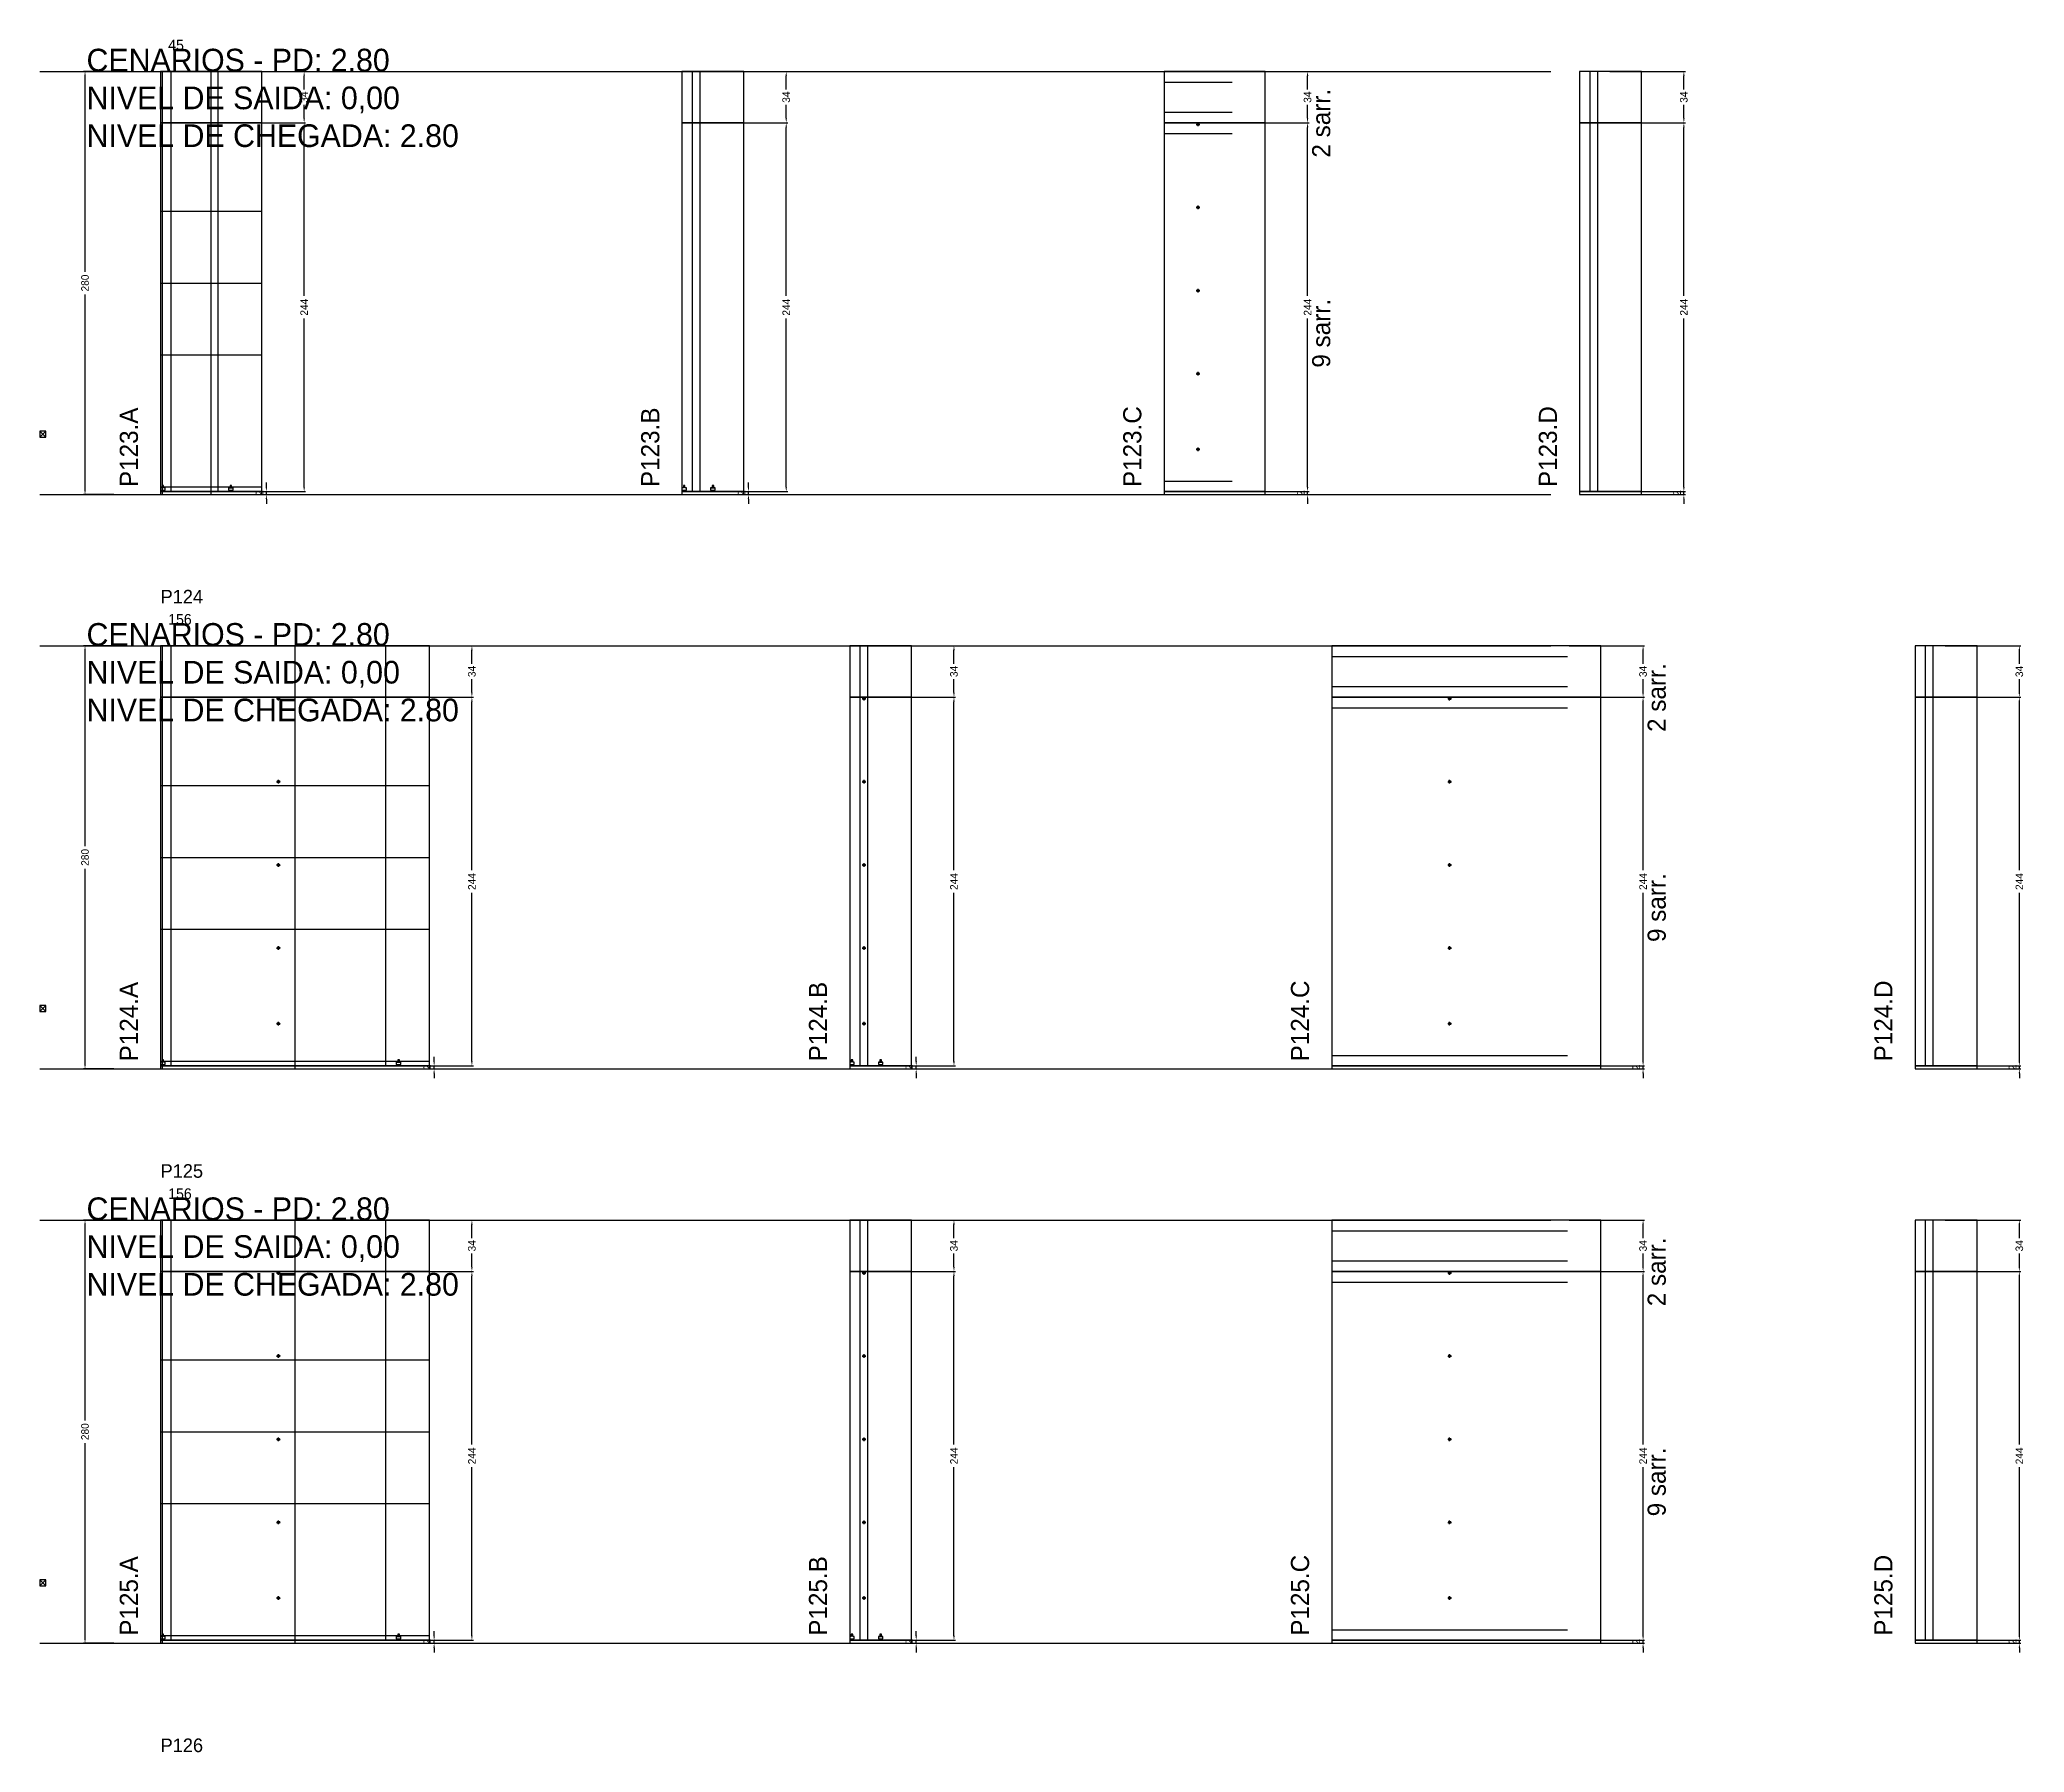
# Model space of a CAD drawing. Header units: centimetres. Extents: x -8500 to 4118, y -39526 to 295.
# Drawn here: x -7000 to -5687, y -33132 to -31999 of the extents above; entities that cross this region are included whole.
import ezdxf

# ---------------------------------------------------------------- set-up
doc = ezdxf.new("R2010")
doc.units = ezdxf.units.CM
doc.linetypes.add('DASHED', pattern=[2, -2])
for name, color, linetype in [('CHAPA', 140, 'Continuous'), ('COTA', 241, 'Continuous'), ('COTAS FURACAO', 16, 'Continuous'), ('Madeira', 30, 'Continuous'), ('MEIO_PONT', 160, 'Continuous'), ('NOMENCLATURA', 7, 'Continuous'), ('Nível', 160, 'Continuous'), ('Painéis', 200, 'Continuous'), ('Perfil Metálico', 150, 'Continuous'), ('SARR_2.2x7', 40, 'Continuous'), ('SARRAFO DE PRESSAO', 200, 'Continuous'), ('texto', 7, 'Continuous'), ('TEXTO_GERAL', 7, 'Continuous')]:
    doc.layers.add(name, color=color, linetype=linetype)
doc.dimstyles.new('PAINEL-NOVA', dxfattribs={"dimtxt": 5, "dimasz": 3, "dimexe": 1, "dimexo": 1, "dimgap": 1, "dimtad": 1, "dimcen": 2.5, "dimazin": 3, "dimtfac": 1, "dimtmove": 0, "dimatfit": 3})

# ---------------------------------------------------------------- blocks, each defined once
blk = doc.blocks.new('_CLOSEDFILLED')
at = {"color": 0, "linetype": 'BYBLOCK'}
blk.add_solid([(-1, 0.16), (0, 0), (-1, -0.16)], dxfattribs=at)
blk = doc.blocks.new('*D2185')
for p, q in [((-6951, -32020), (-6971, -32020)), ((-6970, -32152.5), (-6970, -32023)), ((-6970, -32297), (-6970, -32167.5)), ((-6951, -32300), (-6971, -32300))]:
    blk.add_line(p, q)
at = {"layer": 'Defpoints'}
for p in [(-6950, -32020), (-6970, -32300), (-6950, -32300)]:
    blk.add_point(p, dxfattribs=at)
at = {"layer": 'COTA', "xscale": 3, "yscale": 3}
for p, rotation in [((-6970, -32020), 90), ((-6970, -32300), 270)]:
    blk.add_blockref('_CLOSEDFILLED', p, dxfattribs=dict(at, rotation=rotation))
at = {"layer": 'COTA', "insert": (-6970, -32160), "char_height": 5, "attachment_point": 5, "rotation": 90}
blk.add_mtext('280', dxfattribs=at)
blk = doc.blocks.new('MULDURA')
at = {"layer": 'Paineis'}
for p, q in [((0, 0), (4, 4)), ((4, 0), (0, 4))]:
    blk.add_line(p, q, dxfattribs=at)
blk.add_lwpolyline([(0, 0), (4, 0), (4, 4), (0, 4)], close=True, dxfattribs=at)
blk = doc.blocks.new('*D2187')
for p, q in [((-6874, -32054), (-6824, -32054)), ((-6825, -32168.5), (-6825, -32057)), ((-6825, -32295), (-6825, -32183.5)), ((-6874, -32298), (-6824, -32298))]:
    blk.add_line(p, q)
at = {"layer": 'Defpoints'}
for p in [(-6875, -32054), (-6875, -32298), (-6825, -32298)]:
    blk.add_point(p, dxfattribs=at)
at = {"layer": 'COTA', "xscale": 3, "yscale": 3}
for p, rotation in [((-6825, -32054), 90), ((-6825, -32298), 270)]:
    blk.add_blockref('_CLOSEDFILLED', p, dxfattribs=dict(at, rotation=rotation))
at = {"layer": 'COTA', "insert": (-6825, -32176), "char_height": 5, "attachment_point": 5, "rotation": 90}
blk.add_mtext('244', dxfattribs=at)
blk = doc.blocks.new('*D2188')
for p, q in [((-6874, -32020), (-6824, -32020)), ((-6825, -32032), (-6825, -32023)), ((-6825, -32051), (-6825, -32042)), ((-6874, -32054), (-6824, -32054))]:
    blk.add_line(p, q)
at = {"layer": 'Defpoints'}
for p in [(-6875, -32020), (-6875, -32054), (-6825, -32054)]:
    blk.add_point(p, dxfattribs=at)
at = {"layer": 'COTA', "xscale": 3, "yscale": 3}
for p, rotation in [((-6825, -32020), 90), ((-6825, -32054), 270)]:
    blk.add_blockref('_CLOSEDFILLED', p, dxfattribs=dict(at, rotation=rotation))
at = {"layer": 'COTA', "insert": (-6825, -32037), "char_height": 5, "attachment_point": 5, "rotation": 90}
blk.add_mtext('34', dxfattribs=at)
blk = doc.blocks.new('SLIPTEE')
at = {"layer": 'Paineis'}
blk.add_lwpolyline([(0, 0), (3, 0), (3, 1.5), (2, 1.5), (2, 3), (1, 3), (1, 1.5), (0, 1.5)], close=True, dxfattribs=at)
blk = doc.blocks.new('SLIPTDD')
at = {"layer": 'Paineis'}
blk.add_line((0, 1.5), (3, 1.5), dxfattribs=at)
blk.add_lwpolyline([(0, 0), (3, 0), (3, 1.5), (2, 1.5), (2, 3), (1, 3), (1, 1.5), (0, 1.5)], close=True, dxfattribs=at)
blk = doc.blocks.new('*D2190')
for p, q in [((-6555, -32054), (-6505, -32054)), ((-6506, -32168.5), (-6506, -32057)), ((-6506, -32295), (-6506, -32183.5)), ((-6555, -32298), (-6505, -32298))]:
    blk.add_line(p, q)
at = {"layer": 'Defpoints'}
for p in [(-6556, -32054), (-6556, -32298), (-6506, -32298)]:
    blk.add_point(p, dxfattribs=at)
at = {"layer": 'COTA', "xscale": 3, "yscale": 3}
for p, rotation in [((-6506, -32054), 90), ((-6506, -32298), 270)]:
    blk.add_blockref('_CLOSEDFILLED', p, dxfattribs=dict(at, rotation=rotation))
at = {"layer": 'COTA', "insert": (-6506, -32176), "char_height": 5, "attachment_point": 5, "rotation": 90}
blk.add_mtext('244', dxfattribs=at)
blk = doc.blocks.new('*D2191')
for p, q in [((-6555, -32020), (-6505, -32020)), ((-6506, -32032), (-6506, -32023)), ((-6506, -32051), (-6506, -32042)), ((-6555, -32054), (-6505, -32054))]:
    blk.add_line(p, q)
at = {"layer": 'Defpoints'}
for p in [(-6556, -32020), (-6556, -32054), (-6506, -32054)]:
    blk.add_point(p, dxfattribs=at)
at = {"layer": 'COTA', "xscale": 3, "yscale": 3}
for p, rotation in [((-6506, -32020), 90), ((-6506, -32054), 270)]:
    blk.add_blockref('_CLOSEDFILLED', p, dxfattribs=dict(at, rotation=rotation))
at = {"layer": 'COTA', "insert": (-6506, -32037), "char_height": 5, "attachment_point": 5, "rotation": 90}
blk.add_mtext('34', dxfattribs=at)
blk = doc.blocks.new('*D2193')
for p, q in [((-6210, -32054), (-6160, -32054)), ((-6161, -32168.5), (-6161, -32057)), ((-6161, -32295), (-6161, -32183.5)), ((-6210, -32298), (-6160, -32298))]:
    blk.add_line(p, q)
at = {"layer": 'Defpoints'}
for p in [(-6211, -32054), (-6211, -32298), (-6161, -32298)]:
    blk.add_point(p, dxfattribs=at)
at = {"layer": 'COTA', "xscale": 3, "yscale": 3}
for p, rotation in [((-6161, -32054), 90), ((-6161, -32298), 270)]:
    blk.add_blockref('_CLOSEDFILLED', p, dxfattribs=dict(at, rotation=rotation))
at = {"layer": 'COTA', "insert": (-6161, -32176), "char_height": 5, "attachment_point": 5, "rotation": 90}
blk.add_mtext('244', dxfattribs=at)
blk = doc.blocks.new('*D2194')
for p, q in [((-6210, -32020), (-6160, -32020)), ((-6161, -32032), (-6161, -32023)), ((-6161, -32051), (-6161, -32042)), ((-6210, -32054), (-6160, -32054))]:
    blk.add_line(p, q)
at = {"layer": 'Defpoints'}
for p in [(-6211, -32020), (-6211, -32054), (-6161, -32054)]:
    blk.add_point(p, dxfattribs=at)
at = {"layer": 'COTA', "xscale": 3, "yscale": 3}
for p, rotation in [((-6161, -32020), 90), ((-6161, -32054), 270)]:
    blk.add_blockref('_CLOSEDFILLED', p, dxfattribs=dict(at, rotation=rotation))
at = {"layer": 'COTA', "insert": (-6161, -32037), "char_height": 5, "attachment_point": 5, "rotation": 90}
blk.add_mtext('34', dxfattribs=at)
blk = doc.blocks.new('furacao')
at = {"layer": 'COTAS FURACAO'}
for p, q in [((-1.2, 0), (1.2, 0)), ((0, -1.2), (0, 1.2))]:
    blk.add_line(p, q, dxfattribs=at)
blk.add_circle((0, 0), 0.8, dxfattribs=at)
blk = doc.blocks.new('*D2196')
for p, q in [((-5961, -32054), (-5911, -32054)), ((-5912, -32168.5), (-5912, -32057)), ((-5912, -32295), (-5912, -32183.5)), ((-5961, -32298), (-5911, -32298))]:
    blk.add_line(p, q)
at = {"layer": 'Defpoints'}
for p in [(-5962, -32054), (-5962, -32298), (-5912, -32298)]:
    blk.add_point(p, dxfattribs=at)
at = {"layer": 'COTA', "xscale": 3, "yscale": 3}
for p, rotation in [((-5912, -32054), 90), ((-5912, -32298), 270)]:
    blk.add_blockref('_CLOSEDFILLED', p, dxfattribs=dict(at, rotation=rotation))
at = {"layer": 'COTA', "insert": (-5912, -32176), "char_height": 5, "attachment_point": 5, "rotation": 90}
blk.add_mtext('244', dxfattribs=at)
blk = doc.blocks.new('*D2197')
for p, q in [((-5961, -32020), (-5911, -32020)), ((-5912, -32032), (-5912, -32023)), ((-5912, -32051), (-5912, -32042)), ((-5961, -32054), (-5911, -32054))]:
    blk.add_line(p, q)
at = {"layer": 'Defpoints'}
for p in [(-5962, -32020), (-5962, -32054), (-5912, -32054)]:
    blk.add_point(p, dxfattribs=at)
at = {"layer": 'COTA', "xscale": 3, "yscale": 3}
for p, rotation in [((-5912, -32020), 90), ((-5912, -32054), 270)]:
    blk.add_blockref('_CLOSEDFILLED', p, dxfattribs=dict(at, rotation=rotation))
at = {"layer": 'COTA', "insert": (-5912, -32037), "char_height": 5, "attachment_point": 5, "rotation": 90}
blk.add_mtext('34', dxfattribs=at)
blk = doc.blocks.new('*D2211')
for p, q in [((-6951, -32400), (-6971, -32400)), ((-6970, -32532.5), (-6970, -32403)), ((-6970, -32677), (-6970, -32547.5)), ((-6951, -32680), (-6971, -32680))]:
    blk.add_line(p, q)
at = {"layer": 'Defpoints'}
for p in [(-6950, -32400), (-6970, -32680), (-6950, -32680)]:
    blk.add_point(p, dxfattribs=at)
at = {"layer": 'COTA', "xscale": 3, "yscale": 3}
for p, rotation in [((-6970, -32400), 90), ((-6970, -32680), 270)]:
    blk.add_blockref('_CLOSEDFILLED', p, dxfattribs=dict(at, rotation=rotation))
at = {"layer": 'COTA', "insert": (-6970, -32540), "char_height": 5, "attachment_point": 5, "rotation": 90}
blk.add_mtext('280', dxfattribs=at)
blk = doc.blocks.new('*D2213')
for p, q in [((-6763, -32434), (-6713, -32434)), ((-6714, -32548.5), (-6714, -32437)), ((-6714, -32675), (-6714, -32563.5)), ((-6763, -32678), (-6713, -32678))]:
    blk.add_line(p, q)
at = {"layer": 'Defpoints'}
for p in [(-6764, -32434), (-6764, -32678), (-6714, -32678)]:
    blk.add_point(p, dxfattribs=at)
at = {"layer": 'COTA', "xscale": 3, "yscale": 3}
for p, rotation in [((-6714, -32434), 90), ((-6714, -32678), 270)]:
    blk.add_blockref('_CLOSEDFILLED', p, dxfattribs=dict(at, rotation=rotation))
at = {"layer": 'COTA', "insert": (-6714, -32556), "char_height": 5, "attachment_point": 5, "rotation": 90}
blk.add_mtext('244', dxfattribs=at)
blk = doc.blocks.new('*D2214')
for p, q in [((-6763, -32400), (-6713, -32400)), ((-6714, -32412), (-6714, -32403)), ((-6714, -32431), (-6714, -32422)), ((-6763, -32434), (-6713, -32434))]:
    blk.add_line(p, q)
at = {"layer": 'Defpoints'}
for p in [(-6764, -32400), (-6764, -32434), (-6714, -32434)]:
    blk.add_point(p, dxfattribs=at)
at = {"layer": 'COTA', "xscale": 3, "yscale": 3}
for p, rotation in [((-6714, -32400), 90), ((-6714, -32434), 270)]:
    blk.add_blockref('_CLOSEDFILLED', p, dxfattribs=dict(at, rotation=rotation))
at = {"layer": 'COTA', "insert": (-6714, -32417), "char_height": 5, "attachment_point": 5, "rotation": 90}
blk.add_mtext('34', dxfattribs=at)
blk = doc.blocks.new('*D2216')
for p, q in [((-6444, -32434), (-6394, -32434)), ((-6395, -32548.5), (-6395, -32437)), ((-6395, -32675), (-6395, -32563.5)), ((-6444, -32678), (-6394, -32678))]:
    blk.add_line(p, q)
at = {"layer": 'Defpoints'}
for p in [(-6445, -32434), (-6445, -32678), (-6395, -32678)]:
    blk.add_point(p, dxfattribs=at)
at = {"layer": 'COTA', "xscale": 3, "yscale": 3}
for p, rotation in [((-6395, -32434), 90), ((-6395, -32678), 270)]:
    blk.add_blockref('_CLOSEDFILLED', p, dxfattribs=dict(at, rotation=rotation))
at = {"layer": 'COTA', "insert": (-6395, -32556), "char_height": 5, "attachment_point": 5, "rotation": 90}
blk.add_mtext('244', dxfattribs=at)
blk = doc.blocks.new('*D2217')
for p, q in [((-6444, -32400), (-6394, -32400)), ((-6395, -32412), (-6395, -32403)), ((-6395, -32431), (-6395, -32422)), ((-6444, -32434), (-6394, -32434))]:
    blk.add_line(p, q)
at = {"layer": 'Defpoints'}
for p in [(-6445, -32400), (-6445, -32434), (-6395, -32434)]:
    blk.add_point(p, dxfattribs=at)
at = {"layer": 'COTA', "xscale": 3, "yscale": 3}
for p, rotation in [((-6395, -32400), 90), ((-6395, -32434), 270)]:
    blk.add_blockref('_CLOSEDFILLED', p, dxfattribs=dict(at, rotation=rotation))
at = {"layer": 'COTA', "insert": (-6395, -32417), "char_height": 5, "attachment_point": 5, "rotation": 90}
blk.add_mtext('34', dxfattribs=at)
blk = doc.blocks.new('*D2219')
for p, q in [((-5988, -32434), (-5938, -32434)), ((-5939, -32548.5), (-5939, -32437)), ((-5939, -32675), (-5939, -32563.5)), ((-5988, -32678), (-5938, -32678))]:
    blk.add_line(p, q)
at = {"layer": 'Defpoints'}
for p in [(-5989, -32434), (-5989, -32678), (-5939, -32678)]:
    blk.add_point(p, dxfattribs=at)
at = {"layer": 'COTA', "xscale": 3, "yscale": 3}
for p, rotation in [((-5939, -32434), 90), ((-5939, -32678), 270)]:
    blk.add_blockref('_CLOSEDFILLED', p, dxfattribs=dict(at, rotation=rotation))
at = {"layer": 'COTA', "insert": (-5939, -32556), "char_height": 5, "attachment_point": 5, "rotation": 90}
blk.add_mtext('244', dxfattribs=at)
blk = doc.blocks.new('*D2220')
for p, q in [((-5988, -32400), (-5938, -32400)), ((-5939, -32412), (-5939, -32403)), ((-5939, -32431), (-5939, -32422)), ((-5988, -32434), (-5938, -32434))]:
    blk.add_line(p, q)
at = {"layer": 'Defpoints'}
for p in [(-5989, -32400), (-5989, -32434), (-5939, -32434)]:
    blk.add_point(p, dxfattribs=at)
at = {"layer": 'COTA', "xscale": 3, "yscale": 3}
for p, rotation in [((-5939, -32400), 90), ((-5939, -32434), 270)]:
    blk.add_blockref('_CLOSEDFILLED', p, dxfattribs=dict(at, rotation=rotation))
at = {"layer": 'COTA', "insert": (-5939, -32417), "char_height": 5, "attachment_point": 5, "rotation": 90}
blk.add_mtext('34', dxfattribs=at)
blk = doc.blocks.new('*D2222')
for p, q in [((-5739, -32434), (-5689, -32434)), ((-5690, -32548.5), (-5690, -32437)), ((-5690, -32675), (-5690, -32563.5)), ((-5739, -32678), (-5689, -32678))]:
    blk.add_line(p, q)
at = {"layer": 'Defpoints'}
for p in [(-5740, -32434), (-5740, -32678), (-5690, -32678)]:
    blk.add_point(p, dxfattribs=at)
at = {"layer": 'COTA', "xscale": 3, "yscale": 3}
for p, rotation in [((-5690, -32434), 90), ((-5690, -32678), 270)]:
    blk.add_blockref('_CLOSEDFILLED', p, dxfattribs=dict(at, rotation=rotation))
at = {"layer": 'COTA', "insert": (-5690, -32556), "char_height": 5, "attachment_point": 5, "rotation": 90}
blk.add_mtext('244', dxfattribs=at)
blk = doc.blocks.new('*D2223')
for p, q in [((-5739, -32400), (-5689, -32400)), ((-5690, -32412), (-5690, -32403)), ((-5690, -32431), (-5690, -32422)), ((-5739, -32434), (-5689, -32434))]:
    blk.add_line(p, q)
at = {"layer": 'Defpoints'}
for p in [(-5740, -32400), (-5740, -32434), (-5690, -32434)]:
    blk.add_point(p, dxfattribs=at)
at = {"layer": 'COTA', "xscale": 3, "yscale": 3}
for p, rotation in [((-5690, -32400), 90), ((-5690, -32434), 270)]:
    blk.add_blockref('_CLOSEDFILLED', p, dxfattribs=dict(at, rotation=rotation))
at = {"layer": 'COTA', "insert": (-5690, -32417), "char_height": 5, "attachment_point": 5, "rotation": 90}
blk.add_mtext('34', dxfattribs=at)
blk = doc.blocks.new('*D2237')
for p, q in [((-6951, -32780), (-6971, -32780)), ((-6970, -32912.5), (-6970, -32783)), ((-6970, -33057), (-6970, -32927.5)), ((-6951, -33060), (-6971, -33060))]:
    blk.add_line(p, q)
at = {"layer": 'Defpoints'}
for p in [(-6950, -32780), (-6970, -33060), (-6950, -33060)]:
    blk.add_point(p, dxfattribs=at)
at = {"layer": 'COTA', "xscale": 3, "yscale": 3}
for p, rotation in [((-6970, -32780), 90), ((-6970, -33060), 270)]:
    blk.add_blockref('_CLOSEDFILLED', p, dxfattribs=dict(at, rotation=rotation))
at = {"layer": 'COTA', "insert": (-6970, -32920), "char_height": 5, "attachment_point": 5, "rotation": 90}
blk.add_mtext('280', dxfattribs=at)
blk = doc.blocks.new('*D2239')
for p, q in [((-6763, -32814), (-6713, -32814)), ((-6714, -32928.5), (-6714, -32817)), ((-6714, -33055), (-6714, -32943.5)), ((-6763, -33058), (-6713, -33058))]:
    blk.add_line(p, q)
at = {"layer": 'Defpoints'}
for p in [(-6764, -32814), (-6764, -33058), (-6714, -33058)]:
    blk.add_point(p, dxfattribs=at)
at = {"layer": 'COTA', "xscale": 3, "yscale": 3}
for p, rotation in [((-6714, -32814), 90), ((-6714, -33058), 270)]:
    blk.add_blockref('_CLOSEDFILLED', p, dxfattribs=dict(at, rotation=rotation))
at = {"layer": 'COTA', "insert": (-6714, -32936), "char_height": 5, "attachment_point": 5, "rotation": 90}
blk.add_mtext('244', dxfattribs=at)
blk = doc.blocks.new('*D2240')
for p, q in [((-6763, -32780), (-6713, -32780)), ((-6714, -32792), (-6714, -32783)), ((-6714, -32811), (-6714, -32802)), ((-6763, -32814), (-6713, -32814))]:
    blk.add_line(p, q)
at = {"layer": 'Defpoints'}
for p in [(-6764, -32780), (-6764, -32814), (-6714, -32814)]:
    blk.add_point(p, dxfattribs=at)
at = {"layer": 'COTA', "xscale": 3, "yscale": 3}
for p, rotation in [((-6714, -32780), 90), ((-6714, -32814), 270)]:
    blk.add_blockref('_CLOSEDFILLED', p, dxfattribs=dict(at, rotation=rotation))
at = {"layer": 'COTA', "insert": (-6714, -32797), "char_height": 5, "attachment_point": 5, "rotation": 90}
blk.add_mtext('34', dxfattribs=at)
blk = doc.blocks.new('*D2242')
for p, q in [((-6444, -32814), (-6394, -32814)), ((-6395, -32928.5), (-6395, -32817)), ((-6395, -33055), (-6395, -32943.5)), ((-6444, -33058), (-6394, -33058))]:
    blk.add_line(p, q)
at = {"layer": 'Defpoints'}
for p in [(-6445, -32814), (-6445, -33058), (-6395, -33058)]:
    blk.add_point(p, dxfattribs=at)
at = {"layer": 'COTA', "xscale": 3, "yscale": 3}
for p, rotation in [((-6395, -32814), 90), ((-6395, -33058), 270)]:
    blk.add_blockref('_CLOSEDFILLED', p, dxfattribs=dict(at, rotation=rotation))
at = {"layer": 'COTA', "insert": (-6395, -32936), "char_height": 5, "attachment_point": 5, "rotation": 90}
blk.add_mtext('244', dxfattribs=at)
blk = doc.blocks.new('*D2243')
for p, q in [((-6444, -32780), (-6394, -32780)), ((-6395, -32792), (-6395, -32783)), ((-6395, -32811), (-6395, -32802)), ((-6444, -32814), (-6394, -32814))]:
    blk.add_line(p, q)
at = {"layer": 'Defpoints'}
for p in [(-6445, -32780), (-6445, -32814), (-6395, -32814)]:
    blk.add_point(p, dxfattribs=at)
at = {"layer": 'COTA', "xscale": 3, "yscale": 3}
for p, rotation in [((-6395, -32780), 90), ((-6395, -32814), 270)]:
    blk.add_blockref('_CLOSEDFILLED', p, dxfattribs=dict(at, rotation=rotation))
at = {"layer": 'COTA', "insert": (-6395, -32797), "char_height": 5, "attachment_point": 5, "rotation": 90}
blk.add_mtext('34', dxfattribs=at)
blk = doc.blocks.new('*D2245')
for p, q in [((-5988, -32814), (-5938, -32814)), ((-5939, -32928.5), (-5939, -32817)), ((-5939, -33055), (-5939, -32943.5)), ((-5988, -33058), (-5938, -33058))]:
    blk.add_line(p, q)
at = {"layer": 'Defpoints'}
for p in [(-5989, -32814), (-5989, -33058), (-5939, -33058)]:
    blk.add_point(p, dxfattribs=at)
at = {"layer": 'COTA', "xscale": 3, "yscale": 3}
for p, rotation in [((-5939, -32814), 90), ((-5939, -33058), 270)]:
    blk.add_blockref('_CLOSEDFILLED', p, dxfattribs=dict(at, rotation=rotation))
at = {"layer": 'COTA', "insert": (-5939, -32936), "char_height": 5, "attachment_point": 5, "rotation": 90}
blk.add_mtext('244', dxfattribs=at)
blk = doc.blocks.new('*D2246')
for p, q in [((-5988, -32780), (-5938, -32780)), ((-5939, -32792), (-5939, -32783)), ((-5939, -32811), (-5939, -32802)), ((-5988, -32814), (-5938, -32814))]:
    blk.add_line(p, q)
at = {"layer": 'Defpoints'}
for p in [(-5989, -32780), (-5989, -32814), (-5939, -32814)]:
    blk.add_point(p, dxfattribs=at)
at = {"layer": 'COTA', "xscale": 3, "yscale": 3}
for p, rotation in [((-5939, -32780), 90), ((-5939, -32814), 270)]:
    blk.add_blockref('_CLOSEDFILLED', p, dxfattribs=dict(at, rotation=rotation))
at = {"layer": 'COTA', "insert": (-5939, -32797), "char_height": 5, "attachment_point": 5, "rotation": 90}
blk.add_mtext('34', dxfattribs=at)
blk = doc.blocks.new('*D2248')
for p, q in [((-5739, -32814), (-5689, -32814)), ((-5690, -32928.5), (-5690, -32817)), ((-5690, -33055), (-5690, -32943.5)), ((-5739, -33058), (-5689, -33058))]:
    blk.add_line(p, q)
at = {"layer": 'Defpoints'}
for p in [(-5740, -32814), (-5740, -33058), (-5690, -33058)]:
    blk.add_point(p, dxfattribs=at)
at = {"layer": 'COTA', "xscale": 3, "yscale": 3}
for p, rotation in [((-5690, -32814), 90), ((-5690, -33058), 270)]:
    blk.add_blockref('_CLOSEDFILLED', p, dxfattribs=dict(at, rotation=rotation))
at = {"layer": 'COTA', "insert": (-5690, -32936), "char_height": 5, "attachment_point": 5, "rotation": 90}
blk.add_mtext('244', dxfattribs=at)
blk = doc.blocks.new('*D2249')
for p, q in [((-5739, -32780), (-5689, -32780)), ((-5690, -32792), (-5690, -32783)), ((-5690, -32811), (-5690, -32802)), ((-5739, -32814), (-5689, -32814))]:
    blk.add_line(p, q)
at = {"layer": 'Defpoints'}
for p in [(-5740, -32780), (-5740, -32814), (-5690, -32814)]:
    blk.add_point(p, dxfattribs=at)
at = {"layer": 'COTA', "xscale": 3, "yscale": 3}
for p, rotation in [((-5690, -32780), 90), ((-5690, -32814), 270)]:
    blk.add_blockref('_CLOSEDFILLED', p, dxfattribs=dict(at, rotation=rotation))
at = {"layer": 'COTA', "insert": (-5690, -32797), "char_height": 5, "attachment_point": 5, "rotation": 90}
blk.add_mtext('34', dxfattribs=at)

msp = doc.modelspace()

# ---------------------------------------------------------------- linework, layer by layer
at = {"layer": 'CHAPA'}
for points in [[(-6920, -32300), (-6918.8, -32300), (-6918.8, -32020), (-6920, -32020)], [(-6920, -32680), (-6918.8, -32680), (-6918.8, -32400), (-6920, -32400)], [(-6920, -33060), (-6918.8, -33060), (-6918.8, -32780), (-6920, -32780)]]:
    msp.add_lwpolyline(points, close=True, dxfattribs=at)
at = {"layer": 'Madeira'}
for points in [[(-6920, -32112.4), (-6853, -32112.4)], [(-6920, -32207.6), (-6853, -32207.6)], [(-6920, -32492.4), (-6742, -32492.4)], [(-6920, -32587.6), (-6742, -32587.6)], [(-6920, -32872.4), (-6742, -32872.4)], [(-6920, -32967.6), (-6742, -32967.6)]]:
    msp.add_lwpolyline(points, dxfattribs=at)
at = {"layer": 'MEIO_PONT'}
for points in [[(-6920, -32160), (-6853, -32160)], [(-6920, -32540), (-6742, -32540)], [(-6920, -32920), (-6742, -32920)]]:
    msp.add_lwpolyline(points, dxfattribs=at)
at = {"layer": 'Nível', "linetype": 'DASHED'}
for points in [[(-7000, -32020), (-6000, -32020)], [(-7000, -32300), (-6000, -32300)], [(-7000, -32400), (-6000, -32400)], [(-7000, -32680), (-6000, -32680)], [(-7000, -32780), (-6000, -32780)], [(-7000, -33060), (-6000, -33060)]]:
    msp.add_lwpolyline(points, dxfattribs=at)
at = {"layer": 'Painéis'}
for points in [[(-6920, -32054), (-6853, -32054), (-6853, -32020), (-6920, -32020)], [(-6920, -32300), (-6853, -32300), (-6853, -32020), (-6920, -32020)], [(-6575, -32054), (-6534, -32054), (-6534, -32020), (-6575, -32020)], [(-6256, -32054), (-6189, -32054), (-6189, -32020), (-6256, -32020)], [(-5981, -32054), (-5940, -32054), (-5940, -32020), (-5981, -32020)], [(-6920, -32298), (-6853, -32298), (-6853, -32054), (-6920, -32054)], [(-6575, -32298), (-6534, -32298), (-6534, -32054), (-6575, -32054)], [(-6256, -32298), (-6189, -32298), (-6189, -32054), (-6256, -32054)], [(-5981, -32298), (-5940, -32298), (-5940, -32054), (-5981, -32054)], [(-6920, -32300), (-6853, -32300), (-6853, -32298), (-6920, -32298)], [(-6575, -32300), (-6534, -32300), (-6534, -32298), (-6575, -32298)], [(-6256, -32300), (-6189, -32300), (-6189, -32298), (-6256, -32298)], [(-5981, -32300), (-5940, -32300), (-5940, -32298), (-5981, -32298)], [(-6920, -32434), (-6742, -32434), (-6742, -32400), (-6920, -32400)], [(-6920, -32680), (-6742, -32680), (-6742, -32400), (-6920, -32400)], [(-6464, -32434), (-6423, -32434), (-6423, -32400), (-6464, -32400)], [(-6145, -32434), (-5967, -32434), (-5967, -32400), (-6145, -32400)], [(-5759, -32434), (-5718, -32434), (-5718, -32400), (-5759, -32400)], [(-6920, -32678), (-6742, -32678), (-6742, -32434), (-6920, -32434)], [(-6464, -32678), (-6423, -32678), (-6423, -32434), (-6464, -32434)], [(-6145, -32678), (-5967, -32678), (-5967, -32434), (-6145, -32434)], [(-5759, -32678), (-5718, -32678), (-5718, -32434), (-5759, -32434)], [(-6920, -32680), (-6742, -32680), (-6742, -32678), (-6920, -32678)], [(-6464, -32680), (-6423, -32680), (-6423, -32678), (-6464, -32678)], [(-6145, -32680), (-5967, -32680), (-5967, -32678), (-6145, -32678)], [(-5759, -32680), (-5718, -32680), (-5718, -32678), (-5759, -32678)], [(-6920, -32814), (-6742, -32814), (-6742, -32780), (-6920, -32780)], [(-6920, -33060), (-6742, -33060), (-6742, -32780), (-6920, -32780)], [(-6464, -32814), (-6423, -32814), (-6423, -32780), (-6464, -32780)], [(-6145, -32814), (-5967, -32814), (-5967, -32780), (-6145, -32780)], [(-5759, -32814), (-5718, -32814), (-5718, -32780), (-5759, -32780)], [(-6920, -33058), (-6742, -33058), (-6742, -32814), (-6920, -32814)], [(-6464, -33058), (-6423, -33058), (-6423, -32814), (-6464, -32814)], [(-6145, -33058), (-5967, -33058), (-5967, -32814), (-6145, -32814)], [(-5759, -33058), (-5718, -33058), (-5718, -32814), (-5759, -32814)], [(-6920, -33060), (-6742, -33060), (-6742, -33058), (-6920, -33058)], [(-6464, -33060), (-6423, -33060), (-6423, -33058), (-6464, -33058)], [(-6145, -33060), (-5967, -33060), (-5967, -33058), (-6145, -33058)], [(-5759, -33060), (-5718, -33060), (-5718, -33058), (-5759, -33058)]]:
    msp.add_lwpolyline(points, close=True, dxfattribs=at)
at = {"layer": 'Perfil Metálico'}
for p, q in [((-6886.5, -32300), (-6886.5, -32020)), ((-6831, -32680), (-6831, -32400)), ((-6831, -33060), (-6831, -32780))]:
    msp.add_line(p, q, dxfattribs=at)
at = {"layer": 'SARR_2.2x7'}
for points in [[(-6913, -32054), (-6913, -32020)], [(-6882, -32054), (-6882, -32020)], [(-6568, -32054), (-6568, -32020)], [(-6563, -32054), (-6563, -32020)], [(-6256, -32027), (-6211, -32027)], [(-5974, -32054), (-5974, -32020)], [(-5969, -32054), (-5969, -32020)], [(-6256, -32047), (-6211, -32047)], [(-6256, -32061), (-6211, -32061)], [(-6256, -32291), (-6211, -32291)], [(-6913, -32434), (-6913, -32400)], [(-6771, -32434), (-6771, -32400)], [(-6457, -32434), (-6457, -32400)], [(-6452, -32434), (-6452, -32400)], [(-6145, -32407), (-5989, -32407)], [(-5752, -32434), (-5752, -32400)], [(-5747, -32434), (-5747, -32400)], [(-6145, -32427), (-5989, -32427)], [(-6145, -32441), (-5989, -32441)], [(-6145, -32671), (-5989, -32671)], [(-6913, -32814), (-6913, -32780)], [(-6771, -32814), (-6771, -32780)], [(-6457, -32814), (-6457, -32780)], [(-6452, -32814), (-6452, -32780)], [(-6145, -32787), (-5989, -32787)], [(-5752, -32814), (-5752, -32780)], [(-5747, -32814), (-5747, -32780)], [(-6145, -32807), (-5989, -32807)], [(-6145, -32821), (-5989, -32821)], [(-6145, -33051), (-5989, -33051)]]:
    msp.add_lwpolyline(points, dxfattribs=at)
at = {"layer": 'SARR_2.2x7', "linetype": 'DASHED'}
for points in [[(-6913, -32298), (-6913, -32054)], [(-6882, -32298), (-6882, -32054)], [(-6568, -32298), (-6568, -32054)], [(-6563, -32298), (-6563, -32054)], [(-5974, -32298), (-5974, -32054)], [(-5969, -32298), (-5969, -32054)], [(-6913, -32678), (-6913, -32434)], [(-6771, -32678), (-6771, -32434)], [(-6457, -32678), (-6457, -32434)], [(-6452, -32678), (-6452, -32434)], [(-5752, -32678), (-5752, -32434)], [(-5747, -32678), (-5747, -32434)], [(-6913, -33058), (-6913, -32814)], [(-6771, -33058), (-6771, -32814)], [(-6457, -33058), (-6457, -32814)], [(-6452, -33058), (-6452, -32814)], [(-5752, -33058), (-5752, -32814)], [(-5747, -33058), (-5747, -32814)]]:
    msp.add_lwpolyline(points, dxfattribs=at)
at = {"layer": 'SARRAFO DE PRESSAO'}
for points in [[(-6920, -32300), (-6853, -32300), (-6853, -32295), (-6920, -32295)], [(-6920, -32680), (-6742, -32680), (-6742, -32675), (-6920, -32675)], [(-6920, -33060), (-6742, -33060), (-6742, -33055), (-6920, -33055)]]:
    msp.add_lwpolyline(points, close=True, dxfattribs=at)

# ---------------------------------------------------------------- block references
at = {"layer": 'COTA'}
for name, p in [('furacao', (-6233.5, -32055)), ('furacao', (-6233.5, -32110)), ('furacao', (-6233.5, -32165)), ('furacao', (-6233.5, -32220)), ('MULDURA', (-7000, -32262)), ('furacao', (-6233.5, -32270)), ('SLIPTEE', (-6920, -32297)), ('SLIPTDD', (-6875, -32297)), ('SLIPTEE', (-6575, -32297)), ('SLIPTDD', (-6556, -32297)), ('furacao', (-6842, -32435)), ('furacao', (-6454.5, -32435)), ('furacao', (-6067, -32435)), ('furacao', (-6842, -32490)), ('furacao', (-6454.5, -32490)), ('furacao', (-6067, -32490)), ('furacao', (-6842, -32545)), ('furacao', (-6454.5, -32545)), ('furacao', (-6067, -32545)), ('furacao', (-6842, -32600)), ('furacao', (-6454.5, -32600)), ('furacao', (-6067, -32600)), ('MULDURA', (-7000, -32642)), ('furacao', (-6842, -32650)), ('furacao', (-6454.5, -32650)), ('furacao', (-6067, -32650)), ('SLIPTEE', (-6920, -32677)), ('SLIPTDD', (-6764, -32677)), ('SLIPTEE', (-6464, -32677)), ('SLIPTDD', (-6445, -32677)), ('furacao', (-6842, -32815)), ('furacao', (-6454.5, -32815)), ('furacao', (-6067, -32815)), ('furacao', (-6842, -32870)), ('furacao', (-6454.5, -32870)), ('furacao', (-6067, -32870)), ('furacao', (-6842, -32925)), ('furacao', (-6454.5, -32925)), ('furacao', (-6067, -32925)), ('furacao', (-6842, -32980)), ('furacao', (-6454.5, -32980)), ('furacao', (-6067, -32980)), ('MULDURA', (-7000, -33022)), ('furacao', (-6842, -33030)), ('furacao', (-6454.5, -33030)), ('furacao', (-6067, -33030)), ('SLIPTEE', (-6920, -33057)), ('SLIPTDD', (-6764, -33057)), ('SLIPTEE', (-6464, -33057)), ('SLIPTDD', (-6445, -33057))]:
    msp.add_blockref(name, p, dxfattribs=at)

# ---------------------------------------------------------------- texts
at = {"layer": 'NOMENCLATURA'}
for s, p in [('CENARIOS - PD: 2.80', (-6969, -32020)), ('NIVEL DE SAIDA: 0,00', (-6969, -32045)), ('NIVEL DE CHEGADA: 2.80', (-6969, -32070)), ('CENARIOS - PD: 2.80', (-6969, -32400)), ('NIVEL DE SAIDA: 0,00', (-6969, -32425)), ('NIVEL DE CHEGADA: 2.80', (-6969, -32450)), ('CENARIOS - PD: 2.80', (-6969, -32780)), ('NIVEL DE SAIDA: 0,00', (-6969, -32805)), ('NIVEL DE CHEGADA: 2.80', (-6969, -32830))]:
    msp.add_text(s, height=15, dxfattribs=at).set_placement(p)
for s, p in [('2 sarr.', (-6146, -32077)), ('9 sarr.', (-6146, -32216)), ('P123.A', (-6935, -32295)), ('P123.B', (-6590, -32295)), ('P123.C', (-6271, -32295)), ('P123.D', (-5996, -32295)), ('2 sarr.', (-5924, -32457)), ('9 sarr.', (-5924, -32596)), ('P124.A', (-6935, -32675)), ('P124.B', (-6479, -32675)), ('P124.C', (-6160, -32675)), ('P124.D', (-5774, -32675)), ('2 sarr.', (-5924, -32837)), ('9 sarr.', (-5924, -32976)), ('P125.A', (-6935, -33055)), ('P125.C', (-6160, -33055)), ('P125.D', (-5774, -33055)), ('P125.B', (-6479, -33055))]:
    msp.add_text(s, height=12, rotation=90, dxfattribs=at).set_placement(p)
at = {"layer": 'texto'}
for s, p in [('45', (-6915, -32006)), ('156', (-6915, -32386)), ('156', (-6915, -32766))]:
    msp.add_text(s, height=7, dxfattribs=at).set_placement(p)
at = {"layer": 'TEXTO_GERAL'}
for s, p in [('P124', (-6920, -32372)), ('P125', (-6920, -32752)), ('P126', (-6920, -33132))]:
    msp.add_text(s, height=9, dxfattribs=at).set_placement(p)

# ---------------------------------------------------------------- dimensions: what is measured, and where the dimension line sits
at = {"layer": 'COTA'}
for base, p1, p2, picture, middle in [((-6970, -32300), (-6950, -32300), (-6950, -32020), '*D2185', (-6970, -32160)), ((-6825, -32054), (-6875, -32054), (-6875, -32020), '*D2188', (-6825, -32037)), ((-6506, -32054), (-6556, -32054), (-6556, -32020), '*D2191', (-6506, -32037)), ((-6161, -32054), (-6211, -32054), (-6211, -32020), '*D2194', (-6161, -32037)), ((-5912, -32054), (-5962, -32054), (-5962, -32020), '*D2197', (-5912, -32037)), ((-6825, -32298), (-6875, -32298), (-6875, -32054), '*D2187', (-6825, -32176)), ((-6506, -32298), (-6556, -32298), (-6556, -32054), '*D2190', (-6506, -32176)), ((-6161, -32298), (-6211, -32298), (-6211, -32054), '*D2193', (-6161, -32176)), ((-5912, -32298), (-5962, -32298), (-5962, -32054), '*D2196', (-5912, -32176)), ((-6970, -32680), (-6950, -32680), (-6950, -32400), '*D2211', (-6970, -32540)), ((-6714, -32434), (-6764, -32434), (-6764, -32400), '*D2214', (-6714, -32417)), ((-6395, -32434), (-6445, -32434), (-6445, -32400), '*D2217', (-6395, -32417)), ((-5939, -32434), (-5989, -32434), (-5989, -32400), '*D2220', (-5939, -32417)), ((-5690, -32434), (-5740, -32434), (-5740, -32400), '*D2223', (-5690, -32417)), ((-6714, -32678), (-6764, -32678), (-6764, -32434), '*D2213', (-6714, -32556)), ((-6395, -32678), (-6445, -32678), (-6445, -32434), '*D2216', (-6395, -32556)), ((-5939, -32678), (-5989, -32678), (-5989, -32434), '*D2219', (-5939, -32556)), ((-5690, -32678), (-5740, -32678), (-5740, -32434), '*D2222', (-5690, -32556)), ((-6970, -33060), (-6950, -33060), (-6950, -32780), '*D2237', (-6970, -32920)), ((-6714, -32814), (-6764, -32814), (-6764, -32780), '*D2240', (-6714, -32797)), ((-6395, -32814), (-6445, -32814), (-6445, -32780), '*D2243', (-6395, -32797)), ((-5939, -32814), (-5989, -32814), (-5989, -32780), '*D2246', (-5939, -32797)), ((-5690, -32814), (-5740, -32814), (-5740, -32780), '*D2249', (-5690, -32797)), ((-6714, -33058), (-6764, -33058), (-6764, -32814), '*D2239', (-6714, -32936)), ((-6395, -33058), (-6445, -33058), (-6445, -32814), '*D2242', (-6395, -32936)), ((-5939, -33058), (-5989, -33058), (-5989, -32814), '*D2245', (-5939, -32936)), ((-5690, -33058), (-5740, -33058), (-5740, -32814), '*D2248', (-5690, -32936))]:
    dim = msp.add_linear_dim(base=base, p1=p1, p2=p2, angle=90, dimstyle='PAINEL-NOVA', dxfattribs=at)
    dim.commit()
    dim.dimension.update_dxf_attribs({"geometry": picture, "text_midpoint": middle})
for base, p1, p2 in [((-6850, -32300), (-6875, -32300), (-6875, -32298)), ((-6531, -32300), (-6556, -32300), (-6556, -32298)), ((-6161, -32300), (-6211, -32300), (-6211, -32298)), ((-5912, -32300), (-5962, -32300), (-5962, -32298)), ((-6739, -32680), (-6764, -32680), (-6764, -32678)), ((-6420, -32680), (-6445, -32680), (-6445, -32678)), ((-5939, -32680), (-5989, -32680), (-5989, -32678)), ((-5690, -32680), (-5740, -32680), (-5740, -32678)), ((-6739, -33060), (-6764, -33060), (-6764, -33058)), ((-6420, -33060), (-6445, -33060), (-6445, -33058)), ((-5939, -33060), (-5989, -33060), (-5989, -33058)), ((-5690, -33060), (-5740, -33060), (-5740, -33058))]:
    msp.add_linear_dim(base=base, p1=p1, p2=p2, angle=90, dimstyle='PAINEL-NOVA', dxfattribs=at).render()

doc.saveas('drawing.dxf')
